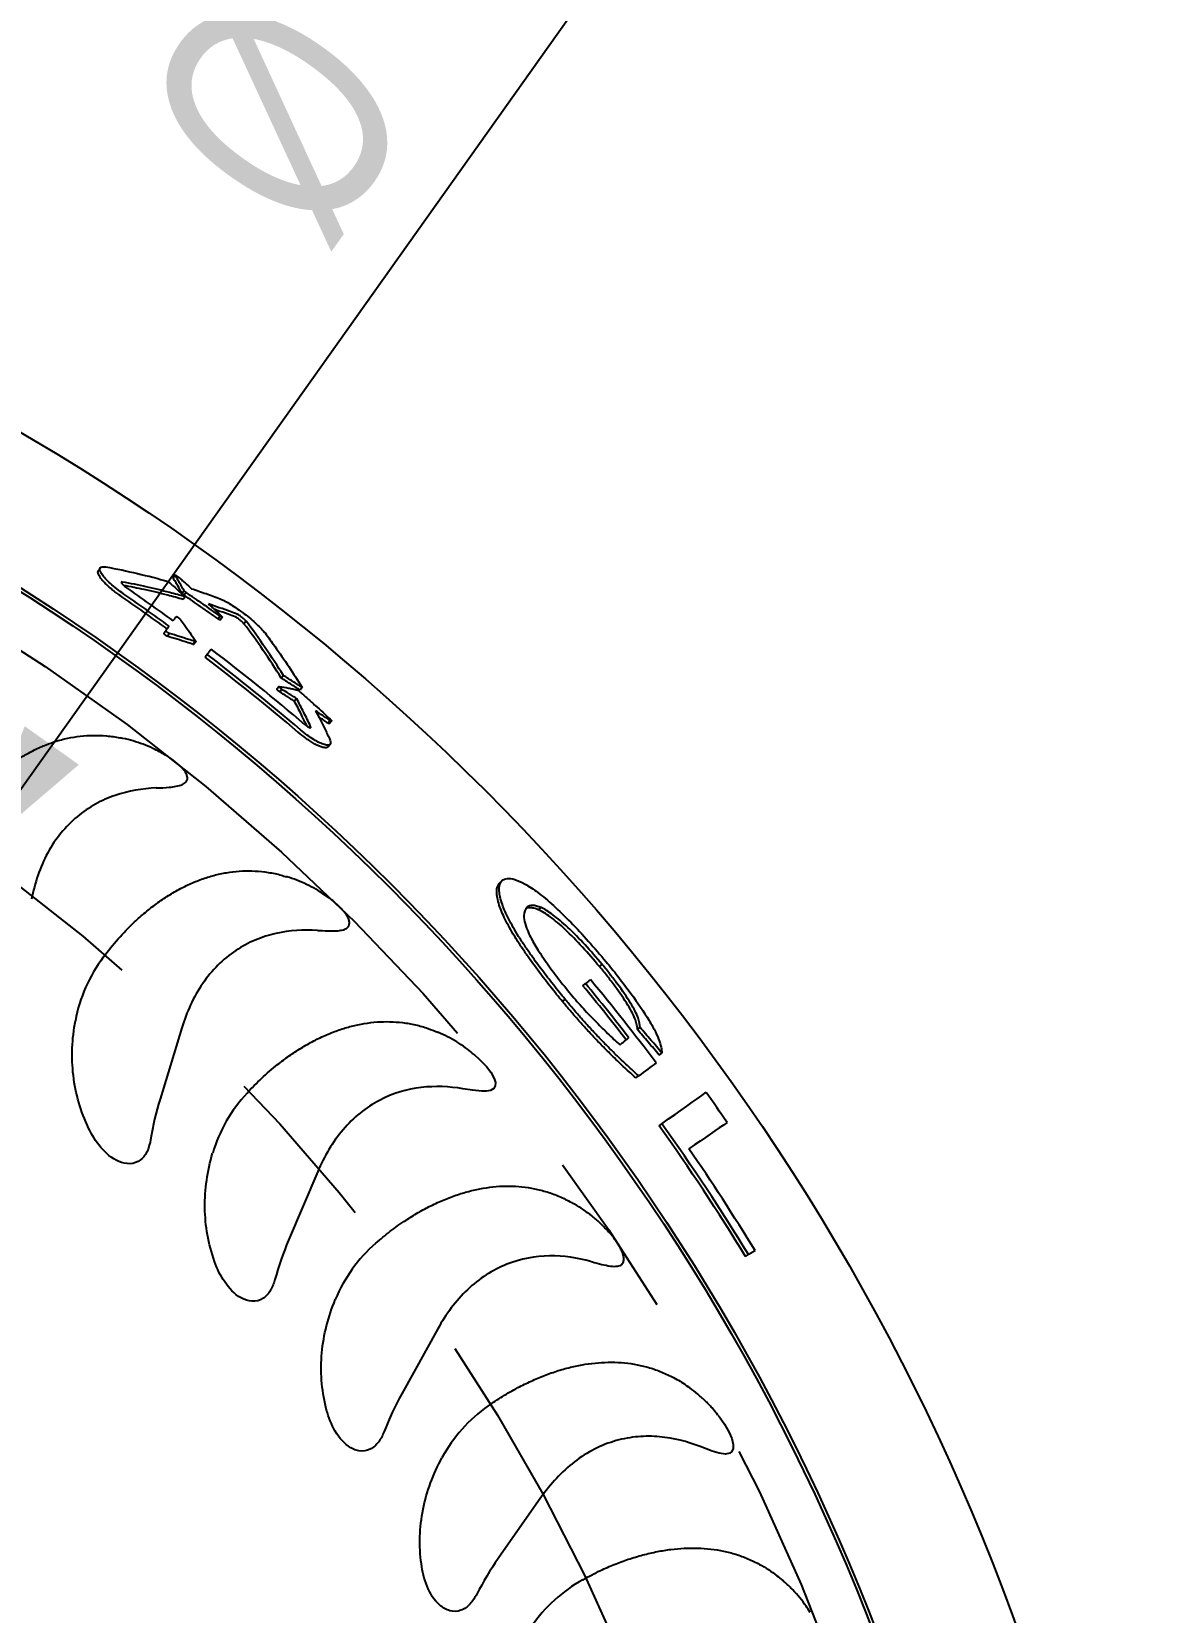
# Model space of a CAD drawing. Header units: millimetres. Extents: x 10 to 459, y 8 to 584.
# Drawn here: x 345.08 to 361.95, y 207.33 to 231.16 of the extents above; entities that cross this region are included whole.
import ezdxf

# ---------------------------------------------------------------- set-up
doc = ezdxf.new("R2010")
doc.units = ezdxf.units.MM
doc.linetypes.add('CENTERX2', pattern=[20.32, 12.7, -2.54, 2.54, -2.54])
doc.layers.add('CENTERLINE', color=4, linetype='CENTERX2')
doc.layers.add('DIMENSIONS', color=2, linetype='Continuous')
doc.layers.add('OUTLINE', color=7, linetype='Continuous', lineweight=25)
doc.styles.add('SLDTEXTSTYLE0', font='TXT', dxfattribs={"width": 0.75})
doc.dimstyles.new('SLDDIMSTYLE13', dxfattribs={"dimtxt": 3.5, "dimasz": 2, "dimexe": 0, "dimexo": 0.0625, "dimgap": 0.875, "dimtad": 1, "dimrnd": 1e-09, "dimzin": 12, "dimdsep": 46, "dimtxsty": 'SLDTEXTSTYLE0', "dimblk1": 'NONE', "dimsah": 1, "dimcen": 0, "dimadec": 0, "dimazin": 3, "dimtfac": 1, "dimtmove": 0, "dimatfit": 3, "dimldrblk": 'NONE', "dimfxl": 0, "dimfrac": 2, "dimtolj": 1, "dimtzin": 12, "dimarcsym": 0})

# ---------------------------------------------------------------- blocks, each defined once
blk = doc.blocks.new('_D_28')
at = {"layer": 'DIMENSIONS'}
for q in [(360.955, 242.313), (311.173, 172.241)]:
    blk.add_line((344.228, 218.768), q, dxfattribs=at)
blk.add_solid([(344.228, 218.768), (345.794, 220.108), (344.978, 220.688)], dxfattribs=at)
at = {"layer": 'DIMENSIONS', "char_height": 3.5, "attachment_point": 1, "rotation": 54.6082, "style": 'SLDTEXTSTYLE0'}
for s, insert in [('57,07', (349.624, 234.145)), ('%%c', (346.569, 229.846))]:
    blk.add_mtext(s, dxfattribs=dict(at, insert=insert))
blk = doc.blocks.new('_None')

msp = doc.modelspace()

# ---------------------------------------------------------------- linework, layer by layer
at = {"layer": 'CENTERLINE'}
for radius in [31.458, 28.537]:
    msp.add_circle((327.7, 195.504), radius, dxfattribs=at)
at = {"layer": 'OUTLINE'}
for p, q in [((346.117, 223.075), (346.088, 223.033)), ((346.453, 222.862), (346.44, 222.843)), ((347.246, 222.967), (347.216, 222.925)), ((347.246, 222.962), (347.216, 222.921)), ((347.38, 222.732), (347.35, 222.691)), ((347.396, 222.64), (347.366, 222.599)), ((347.411, 222.704), (347.381, 222.663)), ((347.923, 222.348), (347.893, 222.307)), ((347.924, 222.293), (347.955, 222.334)), ((348.315, 222.274), (348.284, 222.234)), ((347.11, 222.131), (347.08, 222.089)), ((347.162, 222.085), (347.131, 222.044)), ((347.546, 221.965), (347.515, 221.924)), ((347.525, 221.924), (347.556, 221.965)), ((347.729, 221.771), (347.697, 221.73)), ((348.878, 221.453), (348.845, 221.413)), ((348.814, 221.288), (348.781, 221.248)), ((348.854, 221.246), (348.822, 221.206)), ((349.162, 221.272), (349.129, 221.233)), ((349.077, 221.106), (349.044, 221.066)), ((349.582, 220.775), (349.549, 220.736)), ((349.569, 220.729), (349.602, 220.767)), ((346.428, 220.51), (346.413, 220.513)), ((346.428, 220.51), (346.421, 220.511)), ((349.547, 220.377), (349.581, 220.415)), ((348.939, 218.415), (348.926, 218.419)), ((348.939, 218.415), (348.932, 218.417)), ((352.14, 218.325), (352.177, 218.36)), ((352.726, 217.919), (352.764, 217.953)), ((353.643, 217.065), (353.682, 217.097)), ((353.394, 216.774), (353.434, 216.807)), ((353.087, 216.535), (353.127, 216.568)), ((347.347, 216.14), (347.018, 215.065)), ((351.218, 216.07), (351.204, 216.075)), ((351.218, 216.07), (351.211, 216.072)), ((354.219, 216.114), (354.259, 216.145)), ((354.544, 215.728), (354.585, 215.759)), ((354.194, 215.384), (354.235, 215.415)), ((354.544, 214.663), (354.586, 214.693)), ((349.396, 213.973), (348.957, 212.939)), ((353.239, 213.499), (353.225, 213.506)), ((353.239, 213.499), (353.232, 213.502)), ((355.846, 212.694), (355.89, 212.721)), ((351.208, 211.604), (350.663, 210.621)), ((354.98, 210.731), (354.967, 210.739)), ((354.98, 210.731), (354.974, 210.735)), ((352.762, 209.059), (352.117, 208.138)), ((356.422, 207.796), (356.41, 207.806)), ((356.422, 207.796), (356.416, 207.8))]:
    msp.add_line(p, q, dxfattribs=at)
at = {"layer": 'OUTLINE', "flags": 128}
for points in [[(347.11, 222.131), (347.116, 222.139), (347.122, 222.148), (347.128, 222.156), (347.134, 222.164), (347.14, 222.172), (347.146, 222.18), (347.152, 222.188), (347.158, 222.196)], [(347.217, 222.278), (347.223, 222.286), (347.228, 222.293), (347.234, 222.301), (347.239, 222.309), (347.245, 222.316), (347.25, 222.324), (347.256, 222.331), (347.261, 222.339)], [(347.729, 221.771), (347.736, 221.781), (347.744, 221.791), (347.752, 221.801), (347.76, 221.811), (347.767, 221.821), (347.775, 221.831), (347.782, 221.841), (347.79, 221.851)], [(353.434, 216.807), (353.443, 216.815), (353.453, 216.823), (353.462, 216.83), (353.471, 216.838), (353.481, 216.846), (353.49, 216.853), (353.499, 216.861), (353.508, 216.868)], [(353.954, 215.886), (353.971, 215.9), (353.988, 215.913), (354.005, 215.926), (354.022, 215.939), (354.039, 215.952), (354.056, 215.965), (354.072, 215.978), (354.088, 215.991)], [(351.751, 215.741), (351.842, 215.659), (351.94, 215.555), (352.005, 215.47), (352.055, 215.378), (352.074, 215.317), (352.072, 215.264), (352.052, 215.228), (351.999, 215.197), (351.939, 215.186), (351.871, 215.185), (351.731, 215.199), (351.583, 215.222), (351.583, 215.222)], [(354.498, 215.613), (354.467, 215.59), (354.436, 215.566), (354.404, 215.543), (354.372, 215.518), (354.339, 215.493), (354.305, 215.468), (354.27, 215.442), (354.235, 215.415)], [(354.586, 214.693), (354.687, 214.766), (354.783, 214.834), (354.874, 214.899), (354.96, 214.96), (355.04, 215.018), (355.116, 215.071), (355.186, 215.121), (355.251, 215.168)], [(355.57, 214.713), (355.512, 214.673), (355.45, 214.631), (355.384, 214.585), (355.314, 214.537), (355.24, 214.486), (355.162, 214.432), (355.079, 214.375), (354.993, 214.316)], [(355.989, 212.781), (355.977, 212.774), (355.965, 212.767), (355.952, 212.759), (355.94, 212.751), (355.928, 212.744), (355.915, 212.736), (355.903, 212.729), (355.89, 212.721)], [(355.43, 210.3), (355.448, 210.278), (355.528, 210.164), (355.599, 210.037), (355.637, 209.947), (355.659, 209.856), (355.658, 209.798), (355.641, 209.754), (355.61, 209.728), (355.542, 209.713), (355.447, 209.726), (355.344, 209.756), (355.16, 209.826), (355.16, 209.826)]]:
    msp.add_lwpolyline(points, dxfattribs=at)
at = {"layer": 'OUTLINE'}
for radius in [34.25, 32.247, 32.197]:
    msp.add_circle((327.7, 195.504), radius, dxfattribs=at)
for radius, start, end in [(32.98, 53.9095, 55.427), (33.031, 53.9095, 55.427), (33.132, 53.9095, 55.427), (32.98, 49.5364, 52.6743), (33.031, 49.5364, 52.6743), (33.132, 49.5364, 52.6743), (33.356, 37.8241, 39.6189), (33.407, 37.8241, 39.6189), (33.503, 36.884, 39.6189), (33.848, 34.5765, 35.5166), (32.98, 31.4143, 35.5166), (33.031, 31.4143, 35.5166), (33.148, 31.4143, 34.5765)]:
    msp.add_arc((327.7, 195.504), radius, start, end, dxfattribs=at)
for centre, major_axis in [((348.975, 215.528), (3.172, -0.97)), ((350.952, 213.195), (3.053, -1.296)), ((352.674, 210.668), (2.901, -1.608)), ((354.122, 207.974), (2.717, -1.903)), ((355.281, 205.144), (2.503, -2.176))]:
    msp.add_ellipse(centre, major_axis=major_axis, ratio=0.829038, start_param=2.853435, end_param=3.235153, dxfattribs=at)
for points, knots in [([(346.444, 222.702), (346.372, 222.752), (346.305, 222.806), (346.197, 222.907), (346.157, 222.954), (346.111, 223.03), (346.106, 223.059), (346.129, 223.093), (346.158, 223.098), (346.202, 223.09)], [0, 0, 0, 0, 0.25, 0.25, 0.5, 0.5, 0.75, 0.75, 1, 1, 1, 1]), ([(346.415, 222.66), (346.394, 222.675), (346.352, 222.704), (346.293, 222.751), (346.239, 222.797), (346.191, 222.843), (346.151, 222.886), (346.108, 222.941), (346.084, 222.987), (346.081, 223.02), (346.089, 223.031), (346.092, 223.035)], [0, 0, 0, 0, 0.096801, 0.193529, 0.290244, 0.387013, 0.487652, 0.58834, 0.795488, 0.909156, 1, 1, 1, 1]), ([(346.453, 222.862), (346.447, 222.863), (346.442, 222.863), (346.439, 222.861), (346.436, 222.86), (346.435, 222.857), (346.436, 222.852), (346.437, 222.849), (346.439, 222.843), (346.443, 222.838), (346.447, 222.832), (346.453, 222.826), (346.46, 222.819), (346.466, 222.813), (346.474, 222.806), (346.482, 222.8), (346.488, 222.795), (346.495, 222.79), (346.501, 222.785)], [0, 0, 0, 0, 0.0000387176, 0.0000387176, 0.0000387176, 0.0000775842, 0.0000775842, 0.0000775842, 0.0001139836, 0.0001139836, 0.0001139836, 0.0001487507, 0.0001487507, 0.0001487507, 0.000181357, 0.000181357, 0.000181357, 0.0002051877, 0.0002051877, 0.0002051877, 0.0002051877]), ([(347.396, 222.64), (347.319, 222.663), (347.241, 222.684), (347.164, 222.704), (347.047, 222.735), (346.929, 222.763), (346.811, 222.79), (346.693, 222.816), (346.573, 222.84), (346.453, 222.862)], [0, 0, 0, 0, 0.000475883, 0.000475883, 0.000475883, 0.001189978, 0.001189978, 0.001189978, 0.001904339, 0.001904339, 0.001904339, 0.001904339]), ([(347.142, 222.87), (347.164, 222.851), (347.185, 222.831), (347.207, 222.812), (347.228, 222.793), (347.25, 222.773), (347.271, 222.754), (347.313, 222.716), (347.354, 222.678), (347.396, 222.64)], [0, 0, 0, 0, 0.0001000011, 0.0001000011, 0.0001000011, 0.0002000022, 0.0002000022, 0.0002000022, 0.0003945932, 0.0003945932, 0.0003945932, 0.0003945932]), ([(347.216, 222.921), (347.216, 222.922), (347.215, 222.925), (347.216, 222.925), (347.217, 222.925)], [0, 0, 0, 0, 0.795888, 1, 1, 1, 1]), ([(347.35, 222.691), (347.329, 222.73), (347.296, 222.788), (347.251, 222.864), (347.228, 222.902), (347.216, 222.921)], [0, 0, 0, 0, 0.50001, 0.749991, 1, 1, 1, 1]), ([(347.246, 222.962), (347.245, 222.964), (347.244, 222.966), (347.247, 222.967), (347.254, 222.965), (347.263, 222.961), (347.273, 222.955), (347.284, 222.947), (347.291, 222.941), (347.295, 222.938), (347.296, 222.937)], [0, 0, 0, 0, 0.163939, 0.292505, 0.421456, 0.579782, 0.698533, 0.817569, 0.967909, 1, 1, 1, 1]), ([(347.38, 222.732), (347.358, 222.771), (347.325, 222.829), (347.28, 222.905), (347.257, 222.943), (347.246, 222.962)], [0, 0, 0, 0, 0.500009, 0.74999, 1, 1, 1, 1]), ([(347.296, 222.937), (347.313, 222.922), (347.33, 222.908), (347.346, 222.893), (347.363, 222.878), (347.38, 222.863), (347.397, 222.848), (347.429, 222.819), (347.462, 222.79), (347.494, 222.761)], [0, 0, 0, 0, 0.0000771956, 0.0000771956, 0.0000771956, 0.0001543912, 0.0001543912, 0.0001543912, 0.0003053196, 0.0003053196, 0.0003053196, 0.0003053196]), ([(347.366, 222.599), (347.289, 222.621), (347.096, 222.675), (346.797, 222.747), (346.574, 222.79), (346.47, 222.811)], [0, 0, 0, 0, 0.262384, 0.656094, 1, 1, 1, 1]), ([(347.381, 222.663), (347.377, 222.666), (347.369, 222.672), (347.359, 222.68), (347.353, 222.686), (347.351, 222.69), (347.35, 222.691)], [0, 0, 0, 0, 0.3270569, 0.5515796, 0.7760922, 1, 1, 1, 1]), ([(347.411, 222.704), (347.407, 222.707), (347.399, 222.713), (347.389, 222.721), (347.383, 222.728), (347.381, 222.731), (347.38, 222.732)], [0, 0, 0, 0, 0.3266976, 0.5515125, 0.7761944, 1, 1, 1, 1]), ([(347.893, 222.307), (347.849, 222.338), (347.763, 222.399), (347.592, 222.518), (347.465, 222.606), (347.381, 222.663)], [0, 0, 0, 0, 0.2559628, 0.5119191, 1, 1, 1, 1]), ([(347.923, 222.348), (347.88, 222.379), (347.793, 222.44), (347.623, 222.559), (347.495, 222.647), (347.411, 222.704)], [0, 0, 0, 0, 0.255576, 0.511162, 1, 1, 1, 1]), ([(347.494, 222.761), (347.567, 222.737), (347.64, 222.713), (347.712, 222.687), (347.748, 222.674), (347.784, 222.661), (347.82, 222.648), (347.855, 222.634), (347.891, 222.621), (347.927, 222.607)], [0, 0, 0, 0, 0.0004580523, 0.0004580523, 0.0004580523, 0.0006871061, 0.0006871061, 0.0006871061, 0.0009161683, 0.0009161683, 0.0009161683, 0.0009161683]), ([(348.181, 222.376), (348.146, 222.39), (348.11, 222.403), (348.074, 222.417), (348.02, 222.437), (347.966, 222.456), (347.912, 222.475), (347.858, 222.494), (347.803, 222.513), (347.749, 222.531)], [0.0000000096, 0.0000000096, 0.0000000096, 0.0000000096, 0.0002291198, 0.0002291198, 0.0002291198, 0.0005728289, 0.0005728289, 0.0005728289, 0.0009165668, 0.0009165668, 0.0009165668, 0.0009165668]), ([(347.749, 222.531), (347.765, 222.516), (347.781, 222.501), (347.798, 222.486), (347.814, 222.471), (347.831, 222.455), (347.847, 222.44), (347.879, 222.411), (347.911, 222.381), (347.942, 222.351)], [0, 0, 0, 0, 0.0000771956, 0.0000771956, 0.0000771956, 0.0001543912, 0.0001543912, 0.0001543912, 0.0003050209, 0.0003050209, 0.0003050209, 0.0003050209]), ([(348.151, 222.336), (348.115, 222.349), (348.026, 222.383), (347.921, 222.421), (347.851, 222.445), (347.836, 222.45)], [0, 0, 0, 0, 0.342903, 0.8573, 1, 1, 1, 1]), ([(347.927, 222.607), (347.968, 222.591), (348.022, 222.563), (348.146, 222.486), (348.216, 222.437), (348.354, 222.333), (348.42, 222.278), (348.53, 222.176), (348.573, 222.13), (348.601, 222.094)], [0, 0, 0, 0, 0.25, 0.25, 0.5, 0.5, 0.75, 0.75, 1, 1, 1, 1]), ([(348.315, 222.274), (348.311, 222.28), (348.305, 222.286), (348.299, 222.292), (348.292, 222.299), (348.284, 222.306), (348.275, 222.314), (348.267, 222.32), (348.259, 222.327), (348.25, 222.334), (348.242, 222.34), (348.233, 222.346), (348.225, 222.351), (348.217, 222.357), (348.209, 222.362), (348.202, 222.366), (348.195, 222.37), (348.189, 222.373), (348.183, 222.375), (348.183, 222.376), (348.182, 222.376), (348.181, 222.376)], [0, 0, 0, 0, 0.000035846, 0.000035846, 0.000035846, 0.0000719573, 0.0000719573, 0.0000719573, 0.0001041789, 0.0001041789, 0.0001041789, 0.0001353844, 0.0001353844, 0.0001353844, 0.0001666568, 0.0001666568, 0.0001666568, 0.0001989505, 0.0001989505, 0.0001989505, 0.0002028098, 0.0002028098, 0.0002028098, 0.0002028098]), ([(347.261, 222.339), (347.263, 222.34), (347.265, 222.34), (347.268, 222.34), (347.27, 222.339), (347.272, 222.339), (347.274, 222.337), (347.277, 222.336), (347.28, 222.335), (347.283, 222.333), (347.287, 222.331), (347.29, 222.329), (347.293, 222.327), (347.296, 222.325), (347.299, 222.323), (347.302, 222.32), (347.305, 222.318), (347.308, 222.316), (347.31, 222.314), (347.314, 222.311), (347.316, 222.308), (347.318, 222.305), (347.319, 222.304), (347.32, 222.303), (347.321, 222.303)], [0, 0, 0, 0, 0.00002001738, 0.00002001738, 0.00002001738, 0.00003201122, 0.00003201122, 0.00003201122, 0.00004402477, 0.00004402477, 0.00004402477, 0.00005610559, 0.00005610559, 0.00005610559, 0.00006719239, 0.00006719239, 0.00006719239, 0.00007831707, 0.00007831707, 0.00007831707, 0.0000926246, 0.0000926246, 0.0000926246, 0.00009743009, 0.00009743009, 0.00009743009, 0.00009743009]), ([(347.321, 222.303), (347.34, 222.276), (347.36, 222.248), (347.38, 222.221), (347.409, 222.181), (347.438, 222.14), (347.467, 222.099), (347.496, 222.058), (347.525, 222.016), (347.553, 221.975)], [0, 0, 0, 0, 0.0001620679, 0.0001620679, 0.0001620679, 0.0004051814, 0.0004051814, 0.0004051814, 0.0006483062, 0.0006483062, 0.0006483062, 0.0006483062]), ([(347.924, 222.293), (347.924, 222.293), (347.924, 222.292), (347.92, 222.292), (347.914, 222.294), (347.904, 222.3), (347.897, 222.305), (347.893, 222.307)], [0, 0, 0, 0, 0.003233, 0.295562, 0.508274, 0.721509, 1, 1, 1, 1]), ([(347.942, 222.351), (347.946, 222.348), (347.949, 222.345), (347.951, 222.342), (347.953, 222.34), (347.954, 222.338), (347.955, 222.337), (347.955, 222.335), (347.955, 222.334), (347.954, 222.334), (347.954, 222.333), (347.952, 222.333), (347.95, 222.333), (347.949, 222.334), (347.947, 222.334), (347.944, 222.336), (347.942, 222.337), (347.939, 222.338), (347.936, 222.34), (347.932, 222.342), (347.928, 222.345), (347.923, 222.348)], [0, 0, 0, 0, 0.00001716277, 0.00001716277, 0.00001716277, 0.00002978621, 0.00002978621, 0.00002978621, 0.00004240623, 0.00004240623, 0.00004240623, 0.00005897311, 0.00005897311, 0.00005897311, 0.00007099965, 0.00007099965, 0.00007099965, 0.00008304843, 0.00008304843, 0.00008304843, 0.00009890182, 0.00009890182, 0.00009890182, 0.00009890182]), ([(348.284, 222.234), (348.279, 222.24), (348.269, 222.251), (348.246, 222.273), (348.22, 222.294), (348.194, 222.312), (348.171, 222.326), (348.157, 222.333), (348.151, 222.336), (348.151, 222.336)], [0, 0, 0, 0, 0.176678, 0.354162, 0.512839, 0.666492, 0.820585, 0.979924, 1, 1, 1, 1]), ([(347.131, 222.044), (347.128, 222.045), (347.124, 222.046), (347.12, 222.048), (347.117, 222.05), (347.114, 222.051), (347.111, 222.053), (347.108, 222.055), (347.105, 222.057), (347.102, 222.06), (347.098, 222.062), (347.095, 222.065), (347.092, 222.068), (347.089, 222.071), (347.086, 222.074), (347.084, 222.076), (347.082, 222.079), (347.081, 222.081), (347.08, 222.083), (347.079, 222.085), (347.079, 222.087), (347.079, 222.088), (347.079, 222.089), (347.079, 222.089), (347.08, 222.089)], [0, 0, 0, 0, 0.0000160655, 0.0000160655, 0.0000160655, 0.00002705557, 0.00002705557, 0.00002705557, 0.00003811345, 0.00003811345, 0.00003811345, 0.00005155475, 0.00005155475, 0.00005155475, 0.00006535829, 0.00006535829, 0.00006535829, 0.00007785184, 0.00007785184, 0.00007785184, 0.00009449618, 0.00009449618, 0.00009449618, 0.00009786295, 0.00009786295, 0.00009786295, 0.00009786295]), ([(347.162, 222.085), (347.158, 222.086), (347.154, 222.088), (347.15, 222.09), (347.148, 222.091), (347.144, 222.093), (347.141, 222.095), (347.138, 222.097), (347.135, 222.099), (347.132, 222.101), (347.129, 222.104), (347.126, 222.107), (347.123, 222.11), (347.119, 222.113), (347.117, 222.116), (347.115, 222.118), (347.113, 222.121), (347.111, 222.123), (347.111, 222.124), (347.11, 222.127), (347.109, 222.129), (347.11, 222.13), (347.11, 222.13), (347.11, 222.131), (347.11, 222.131)], [0, 0, 0, 0, 0.00001606521, 0.00001606521, 0.00001606521, 0.00002708738, 0.00002708738, 0.00002708738, 0.00003817712, 0.00003817712, 0.00003817712, 0.00005166917, 0.00005166917, 0.00005166917, 0.00006552063, 0.00006552063, 0.00006552063, 0.00007802239, 0.00007802239, 0.00007802239, 0.00009469117, 0.00009469117, 0.00009469117, 0.00009795046, 0.00009795046, 0.00009795046, 0.00009795046]), ([(347.515, 221.924), (347.483, 221.934), (347.403, 221.96), (347.276, 222), (347.179, 222.029), (347.131, 222.044)], [0, 0, 0, 0, 0.2500181, 0.6250039, 1, 1, 1, 1]), ([(347.546, 221.965), (347.514, 221.976), (347.434, 222.002), (347.306, 222.042), (347.21, 222.071), (347.162, 222.085)], [0, 0, 0, 0, 0.250018, 0.625004, 1, 1, 1, 1]), ([(347.525, 221.924), (347.525, 221.924), (347.525, 221.922), (347.521, 221.922), (347.517, 221.923), (347.515, 221.924)], [0, 0, 0, 0, 0.12999, 0.639722, 1, 1, 1, 1]), ([(347.553, 221.975), (347.555, 221.972), (347.556, 221.97), (347.557, 221.968), (347.557, 221.966), (347.557, 221.965), (347.556, 221.964), (347.555, 221.964), (347.553, 221.964), (347.551, 221.964), (347.549, 221.964), (347.548, 221.965), (347.546, 221.965)], [0, 0, 0, 0, 0.00001760342, 0.00001760342, 0.00001760342, 0.00003095647, 0.00003095647, 0.00003095647, 0.00004432648, 0.00004432648, 0.00004432648, 0.00005378099, 0.00005378099, 0.00005378099, 0.00005378099]), ([(348.601, 222.094), (348.65, 222.028), (348.699, 221.961), (348.748, 221.894), (348.82, 221.793), (348.891, 221.691), (348.96, 221.587), (349.029, 221.484), (349.096, 221.379), (349.162, 221.272)], [0, 0, 0, 0, 0.000473443, 0.000473443, 0.000473443, 0.001183871, 0.001183871, 0.001183871, 0.001894557, 0.001894557, 0.001894557, 0.001894557]), ([(349.162, 221.272), (349.138, 221.288), (349.114, 221.303), (349.09, 221.318), (349.066, 221.334), (349.042, 221.349), (349.018, 221.364), (348.971, 221.394), (348.924, 221.423), (348.878, 221.453)], [0, 0, 0, 0, 0.000100001, 0.000100001, 0.000100001, 0.000200002, 0.000200002, 0.000200002, 0.0003948336, 0.0003948336, 0.0003948336, 0.0003948336]), ([(348.822, 221.206), (348.818, 221.209), (348.813, 221.212), (348.809, 221.215), (348.806, 221.217), (348.803, 221.22), (348.801, 221.222), (348.798, 221.225), (348.795, 221.227), (348.793, 221.23), (348.79, 221.233), (348.788, 221.236), (348.786, 221.238), (348.784, 221.241), (348.782, 221.243), (348.782, 221.245), (348.781, 221.247), (348.781, 221.248), (348.782, 221.249)], [0, 0, 0, 0, 0.00001615564, 0.00001615564, 0.00001615564, 0.00002727258, 0.00002727258, 0.00002727258, 0.00003841889, 0.00003841889, 0.00003841889, 0.00005319749, 0.00005319749, 0.00005319749, 0.00006832032, 0.00006832032, 0.00006832032, 0.00008143253, 0.00008143253, 0.00008143253, 0.00008143253]), ([(348.854, 221.246), (348.85, 221.248), (348.846, 221.251), (348.842, 221.255), (348.839, 221.257), (348.836, 221.259), (348.833, 221.262), (348.83, 221.264), (348.828, 221.267), (348.825, 221.269), (348.823, 221.272), (348.82, 221.275), (348.818, 221.278), (348.816, 221.281), (348.815, 221.283), (348.814, 221.285), (348.814, 221.287), (348.814, 221.288), (348.814, 221.288), (348.815, 221.289), (348.817, 221.29), (348.819, 221.289)], [0, 0, 0, 0, 0.00001615463, 0.00001615463, 0.00001615463, 0.00002730779, 0.00002730779, 0.00002730779, 0.00003849086, 0.00003849086, 0.00003849086, 0.00005329963, 0.00005329963, 0.00005329963, 0.00006844692, 0.00006844692, 0.00006844692, 0.00008154786, 0.00008154786, 0.00008154786, 0.0000985107, 0.0000985107, 0.0000985107, 0.0000985107]), ([(348.819, 221.289), (348.864, 221.281), (348.931, 221.268), (349.02, 221.25), (349.065, 221.24), (349.087, 221.235)], [0, 0, 0, 0, 0.499966, 0.74998, 1, 1, 1, 1]), ([(349.044, 221.066), (349.025, 221.078), (349.006, 221.09), (348.987, 221.102), (348.969, 221.114), (348.95, 221.126), (348.931, 221.138), (348.895, 221.161), (348.858, 221.184), (348.822, 221.206)], [0, 0, 0, 0, 0.0000771956, 0.0000771956, 0.0000771956, 0.0001543912, 0.0001543912, 0.0001543912, 0.0003032589, 0.0003032589, 0.0003032589, 0.0003032589]), ([(349.129, 221.233), (349.105, 221.248), (349.081, 221.264), (349.057, 221.279), (349.033, 221.294), (349.009, 221.31), (348.985, 221.325), (348.939, 221.354), (348.892, 221.384), (348.845, 221.413)], [0, 0, 0, 0, 0.000100001, 0.000100001, 0.000100001, 0.000200002, 0.000200002, 0.000200002, 0.0003944098, 0.0003944098, 0.0003944098, 0.0003944098]), ([(349.077, 221.106), (349.058, 221.118), (349.039, 221.13), (349.02, 221.142), (349.001, 221.153), (348.983, 221.165), (348.964, 221.177), (348.927, 221.2), (348.891, 221.223), (348.854, 221.246)], [0, 0, 0, 0, 0.0000771956, 0.0000771956, 0.0000771956, 0.0001543912, 0.0001543912, 0.0001543912, 0.0003035979, 0.0003035979, 0.0003035979, 0.0003035979]), ([(349.087, 221.235), (349.09, 221.234), (349.094, 221.232), (349.104, 221.227), (349.113, 221.22), (349.119, 221.215), (349.122, 221.212)], [0, 0, 0, 0, 0.316277, 0.542681, 0.769911, 1, 1, 1, 1]), ([(349.122, 221.212), (349.162, 221.177), (349.241, 221.106), (349.395, 220.968), (349.508, 220.864), (349.582, 220.796)], [0, 0, 0, 0, 0.256647, 0.513297, 1, 1, 1, 1]), ([(349.235, 220.687), (349.207, 220.744), (349.163, 220.837), (349.099, 220.963), (349.062, 221.032), (349.044, 221.066)], [0, 0, 0, 0, 0.446214, 0.723105, 1, 1, 1, 1]), ([(349.288, 220.685), (349.255, 220.757), (349.22, 220.827), (349.185, 220.897), (349.167, 220.932), (349.149, 220.967), (349.131, 221.002), (349.113, 221.037), (349.095, 221.071), (349.077, 221.106)], [0, 0, 0, 0, 0.0004609909, 0.0004609909, 0.0004609909, 0.0006915156, 0.0006915156, 0.0006915156, 0.0009220493, 0.0009220493, 0.0009220493, 0.0009220493]), ([(349.202, 220.712), (349.21, 220.705), (349.219, 220.698), (349.227, 220.692), (349.236, 220.686), (349.244, 220.681), (349.251, 220.677), (349.259, 220.673), (349.265, 220.67), (349.271, 220.668), (349.276, 220.666), (349.281, 220.665), (349.284, 220.666), (349.288, 220.666), (349.29, 220.668), (349.291, 220.671), (349.292, 220.674), (349.291, 220.679), (349.288, 220.685)], [0, 0, 0, 0, 0.0000327325, 0.0000327325, 0.0000327325, 0.0000655236, 0.0000655236, 0.0000655236, 0.0000975528, 0.0000975528, 0.0000975528, 0.0001302176, 0.0001302176, 0.0001302176, 0.0001649518, 0.0001649518, 0.0001649518, 0.000205366, 0.000205366, 0.000205366, 0.000205366]), ([(349.582, 220.775), (349.564, 220.787), (349.545, 220.8), (349.527, 220.812), (349.508, 220.824), (349.49, 220.837), (349.471, 220.849), (349.435, 220.873), (349.399, 220.897), (349.363, 220.921)], [0, 0, 0, 0, 0.0000771956, 0.0000771956, 0.0000771956, 0.0001543912, 0.0001543912, 0.0001543912, 0.0003039554, 0.0003039554, 0.0003039554, 0.0003039554]), ([(349.363, 220.921), (349.381, 220.886), (349.399, 220.852), (349.417, 220.817), (349.444, 220.765), (349.471, 220.712), (349.497, 220.66), (349.523, 220.607), (349.548, 220.554), (349.573, 220.501)], [0, 0, 0, 0, 0.0002303538, 0.0002303538, 0.0002303538, 0.0005759154, 0.0005759154, 0.0005759154, 0.0009214981, 0.0009214981, 0.0009214981, 0.0009214981]), ([(349.549, 220.736), (349.53, 220.749), (349.493, 220.773), (349.448, 220.804), (349.42, 220.822), (349.412, 220.828)], [0, 0, 0, 0, 0.405954, 0.811903, 1, 1, 1, 1]), ([(349.569, 220.732), (349.569, 220.731), (349.569, 220.728), (349.566, 220.728), (349.559, 220.73), (349.552, 220.734), (349.549, 220.736)], [0, 0, 0, 0, 0.243819, 0.47832, 0.712776, 1, 1, 1, 1]), ([(349.582, 220.796), (349.586, 220.792), (349.593, 220.785), (349.6, 220.777), (349.603, 220.771), (349.603, 220.767), (349.599, 220.766), (349.592, 220.769), (349.586, 220.773), (349.582, 220.775)], [0, 0, 0, 0, 0.174094, 0.29664, 0.419329, 0.588343, 0.715533, 0.842942, 1, 1, 1, 1]), ([(343.793, 219.017), (343.827, 219.073), (343.897, 219.187), (344.011, 219.351), (344.133, 219.509), (344.267, 219.666), (344.412, 219.817), (344.57, 219.961), (344.735, 220.093), (344.906, 220.21), (345.08, 220.31), (345.257, 220.394), (345.439, 220.461), (345.626, 220.511), (345.816, 220.541), (346.01, 220.554), (346.209, 220.544), (346.344, 220.53), (346.412, 220.513), (346.413, 220.513)], [0, 0, 0, 0, 0.056289, 0.112577, 0.170168, 0.227759, 0.29067, 0.353577, 0.418334, 0.483089, 0.545811, 0.608536, 0.672978, 0.737421, 0.801886, 0.866347, 0.932805, 0.999258, 1, 1, 1, 1]), ([(347.012, 220.301), (346.978, 220.319), (346.896, 220.362), (346.763, 220.417), (346.613, 220.467), (346.498, 220.497), (346.433, 220.508), (346.42, 220.51)], [0, 0, 0, 0, 0.182647, 0.434827, 0.686279, 0.937165, 1, 1, 1, 1]), ([(349.547, 220.377), (349.546, 220.376), (349.543, 220.369), (349.525, 220.363), (349.493, 220.363), (349.449, 220.375), (349.397, 220.396), (349.338, 220.426), (349.276, 220.465), (349.197, 220.519), (349.139, 220.566), (349.103, 220.596)], [0, 0, 0, 0, 0.0127291, 0.1299346, 0.2502473, 0.3706111, 0.4871294, 0.6035735, 0.712086, 0.820525, 1, 1, 1, 1]), ([(349.573, 220.501), (349.592, 220.461), (349.595, 220.431), (349.568, 220.4), (349.539, 220.398), (349.454, 220.423), (349.398, 220.449), (349.273, 220.527), (349.203, 220.578), (349.136, 220.635)], [0, 0, 0, 0, 0.25, 0.25, 0.5, 0.5, 0.75, 0.75, 1, 1, 1, 1]), ([(346.961, 219.757), (347.027, 219.759), (347.132, 219.764), (347.264, 219.78), (347.354, 219.804), (347.412, 219.841), (347.434, 219.89), (347.429, 219.941), (347.398, 220.003), (347.347, 220.064), (347.284, 220.123), (347.203, 220.187), (347.112, 220.248), (347.041, 220.286), (347.012, 220.301)], [0, 0, 0, 0, 0.176452, 0.277419, 0.380238, 0.465507, 0.520546, 0.575934, 0.625573, 0.698186, 0.75645, 0.81622, 0.925107, 1, 1, 1, 1]), ([(346.961, 219.757), (346.753, 219.748), (346.546, 219.714), (346.242, 219.61), (346.141, 219.566), (345.949, 219.46), (345.857, 219.397), (345.68, 219.251), (345.598, 219.167), (345.45, 218.985), (345.383, 218.886), (345.208, 218.562), (345.129, 218.324), (345.082, 218.08)], [0, 0, 0, 0, 0.25, 0.25, 0.375, 0.375, 0.5, 0.5, 0.625, 0.625, 0.75, 0.75, 1, 1, 1, 1]), ([(346.162, 217.206), (346.235, 217.299), (346.382, 217.487), (346.6, 217.709), (346.796, 217.883), (346.966, 218.016), (347.143, 218.136), (347.324, 218.241), (347.506, 218.328), (347.69, 218.399), (347.878, 218.454), (348.068, 218.49), (348.26, 218.509), (348.454, 218.508), (348.65, 218.486), (348.807, 218.457), (348.899, 218.425), (348.924, 218.416)], [0, 0, 0, 0, 0.1002778, 0.2023765, 0.2655261, 0.3286775, 0.3937015, 0.4587256, 0.5213216, 0.5839181, 0.648232, 0.7125431, 0.776904, 0.8412596, 0.9075687, 0.9738697, 1, 1, 1, 1]), ([(349.489, 218.153), (349.46, 218.172), (349.386, 218.221), (349.262, 218.288), (349.118, 218.353), (349.007, 218.396), (348.944, 218.413), (348.931, 218.416)], [0, 0, 0, 0, 0.168992, 0.425539, 0.681365, 0.936635, 1, 1, 1, 1]), ([(353.087, 216.535), (353.027, 216.608), (352.908, 216.755), (352.737, 216.976), (352.594, 217.173), (352.478, 217.342), (352.385, 217.485), (352.303, 217.621), (352.235, 217.747), (352.181, 217.862), (352.137, 217.973), (352.107, 218.076), (352.093, 218.169), (352.095, 218.24), (352.112, 218.291), (352.131, 218.313), (352.14, 218.325)], [0, 0, 0, 0, 0.087874, 0.175982, 0.263609, 0.324983, 0.386508, 0.447807, 0.509342, 0.571107, 0.632695, 0.710213, 0.78801, 0.865625, 0.932783, 1, 1, 1, 1]), ([(353.127, 216.568), (353.067, 216.641), (352.947, 216.789), (352.776, 217.011), (352.632, 217.208), (352.516, 217.377), (352.423, 217.521), (352.341, 217.657), (352.273, 217.783), (352.218, 217.897), (352.174, 218.009), (352.144, 218.112), (352.13, 218.204), (352.133, 218.275), (352.15, 218.326), (352.168, 218.348), (352.177, 218.36)], [0, 0, 0, 0, 0.088127, 0.176488, 0.264368, 0.325754, 0.387294, 0.448606, 0.510156, 0.571933, 0.633538, 0.710966, 0.788684, 0.866214, 0.93308, 1, 1, 1, 1]), ([(352.177, 218.36), (352.199, 218.376), (352.223, 218.389), (352.287, 218.395), (352.324, 218.39), (352.413, 218.362), (352.465, 218.34), (352.579, 218.276), (352.643, 218.234), (352.788, 218.124), (352.866, 218.06), (353.032, 217.909), (353.121, 217.822), (353.299, 217.641), (353.388, 217.545), (353.568, 217.344), (353.657, 217.241), (353.744, 217.136)], [0, 0, 0, 0, 0.125, 0.125, 0.25, 0.25, 0.375, 0.375, 0.5, 0.5, 0.625, 0.625, 0.75, 0.75, 0.875, 0.875, 1, 1, 1, 1]), ([(349.391, 217.61), (349.399, 217.61), (349.47, 217.606), (349.57, 217.6), (349.686, 217.602), (349.766, 217.612), (349.829, 217.635), (349.867, 217.673), (349.878, 217.72), (349.865, 217.778), (349.824, 217.854), (349.755, 217.938), (349.67, 218.018), (349.582, 218.091), (349.52, 218.131), (349.488, 218.152)], [0, 0, 0, 0, 0.022924, 0.185397, 0.268221, 0.350882, 0.429784, 0.494519, 0.545103, 0.595768, 0.657503, 0.750015, 0.831218, 0.914446, 1, 1, 1, 1]), ([(352.552, 217.958), (352.523, 217.93), (352.504, 217.89), (352.504, 217.764), (352.526, 217.676), (352.608, 217.501), (352.642, 217.438), (352.726, 217.299), (352.776, 217.223), (352.882, 217.071), (352.938, 216.993), (353.06, 216.835), (353.123, 216.756), (353.188, 216.678)], [0, 0, 0, 0, 0.25, 0.25, 0.5, 0.5, 0.625, 0.625, 0.75, 0.75, 0.875, 0.875, 1, 1, 1, 1]), ([(352.726, 217.919), (352.702, 217.928), (352.654, 217.947), (352.596, 217.953), (352.557, 217.95), (352.541, 217.939), (352.536, 217.936)], [0, 0, 0, 0, 0.293907, 0.588214, 0.882082, 1, 1, 1, 1]), ([(352.764, 217.953), (352.74, 217.962), (352.716, 217.971), (352.672, 217.983), (352.653, 217.985), (352.618, 217.986), (352.602, 217.984), (352.575, 217.974), (352.564, 217.966), (352.552, 217.958)], [0, 0, 0, 0, 0.25, 0.25, 0.5, 0.5, 0.75, 0.75, 1, 1, 1, 1]), ([(353.643, 217.065), (353.558, 217.166), (353.473, 217.265), (353.301, 217.452), (353.213, 217.542), (353.048, 217.698), (352.97, 217.763), (352.869, 217.836), (352.838, 217.858), (352.778, 217.894), (352.752, 217.907), (352.726, 217.919)], [0, 0, 0, 0, 0.25, 0.25, 0.5, 0.5, 0.75, 0.75, 0.875, 0.875, 1, 1, 1, 1]), ([(353.682, 217.097), (353.597, 217.199), (353.512, 217.298), (353.34, 217.485), (353.252, 217.575), (353.086, 217.731), (353.008, 217.796), (352.907, 217.87), (352.876, 217.891), (352.816, 217.928), (352.79, 217.941), (352.764, 217.953)], [0, 0, 0, 0, 0.25, 0.25, 0.5, 0.5, 0.75, 0.75, 0.875, 0.875, 1, 1, 1, 1]), ([(349.391, 217.61), (349.184, 217.623), (348.973, 217.611), (348.661, 217.54), (348.556, 217.506), (348.353, 217.421), (348.254, 217.368), (348.065, 217.242), (347.973, 217.167), (347.807, 217.001), (347.73, 216.909), (347.523, 216.607), (347.419, 216.378), (347.347, 216.14)], [0, 0, 0, 0, 0.25, 0.25, 0.375, 0.375, 0.5, 0.5, 0.625, 0.625, 0.75, 0.75, 1, 1, 1, 1]), ([(353.744, 217.136), (353.802, 217.065), (353.86, 216.995), (353.971, 216.854), (354.025, 216.783), (354.182, 216.572), (354.28, 216.43), (354.402, 216.236), (354.438, 216.174), (354.496, 216.063), (354.519, 216.013), (354.553, 215.924), (354.565, 215.886), (354.581, 215.816), (354.583, 215.787), (354.585, 215.759)], [0, 0, 0, 0, 0.125, 0.125, 0.25, 0.25, 0.5, 0.5, 0.625, 0.625, 0.75, 0.75, 0.875, 0.875, 1, 1, 1, 1]), ([(354.219, 216.114), (354.214, 216.157), (354.207, 216.201), (354.174, 216.29), (354.16, 216.323), (354.122, 216.397), (354.099, 216.438), (354.017, 216.571), (353.95, 216.669), (353.841, 216.817), (353.803, 216.866), (353.725, 216.966), (353.684, 217.016), (353.643, 217.065)], [0, 0, 0, 0, 0.25, 0.25, 0.375, 0.375, 0.5, 0.5, 0.75, 0.75, 0.875, 0.875, 1, 1, 1, 1]), ([(354.259, 216.145), (354.254, 216.188), (354.247, 216.232), (354.214, 216.322), (354.2, 216.354), (354.162, 216.429), (354.138, 216.47), (354.056, 216.603), (353.989, 216.701), (353.88, 216.849), (353.842, 216.898), (353.764, 216.998), (353.723, 217.048), (353.682, 217.097)], [0, 0, 0, 0, 0.25, 0.25, 0.375, 0.375, 0.5, 0.5, 0.75, 0.75, 0.875, 0.875, 1, 1, 1, 1]), ([(353.188, 216.678), (353.219, 216.641), (353.281, 216.567), (353.377, 216.457), (353.475, 216.351), (353.606, 216.214), (353.736, 216.085), (353.863, 215.964), (353.923, 215.912), (353.954, 215.886)], [0, 0, 0, 0, 0.120689, 0.241203, 0.3657, 0.490262, 0.741217, 0.869755, 1, 1, 1, 1]), ([(354.194, 215.384), (354.138, 215.435), (354.025, 215.536), (353.865, 215.689), (353.719, 215.835), (353.587, 215.971), (353.452, 216.115), (353.323, 216.259), (353.201, 216.399), (353.125, 216.49), (353.087, 216.535)], [0, 0, 0, 0, 0.16352, 0.328006, 0.443807, 0.559579, 0.678831, 0.798076, 0.898691, 1, 1, 1, 1]), ([(354.235, 215.415), (354.179, 215.466), (354.066, 215.568), (353.906, 215.721), (353.759, 215.867), (353.627, 216.003), (353.492, 216.148), (353.362, 216.292), (353.24, 216.433), (353.165, 216.523), (353.127, 216.568)], [0, 0, 0, 0, 0.163618, 0.328216, 0.444119, 0.559997, 0.67936, 0.798716, 0.899016, 1, 1, 1, 1]), ([(345.94, 214.63), (345.82, 214.881), (345.744, 215.144), (345.679, 215.698), (345.691, 215.973), (345.742, 216.248)], [0, 0, 0, 0, 0.5, 0.5, 1, 1, 1, 1]), ([(348.33, 215.157), (348.402, 215.233), (348.549, 215.385), (348.765, 215.569), (348.965, 215.72), (349.148, 215.839), (349.336, 215.946), (349.527, 216.037), (349.717, 216.111), (349.906, 216.168), (350.098, 216.208), (350.292, 216.232), (350.484, 216.236), (350.677, 216.222), (350.87, 216.188), (351.046, 216.139), (351.156, 216.094), (351.203, 216.075)], [0, 0, 0, 0, 0.088914, 0.179086, 0.242487, 0.305889, 0.371194, 0.436498, 0.498996, 0.561493, 0.625707, 0.689919, 0.75415, 0.818382, 0.884524, 0.950658, 1, 1, 1, 1]), ([(351.75, 215.74), (351.719, 215.767), (351.647, 215.827), (351.526, 215.909), (351.389, 215.989), (351.283, 216.043), (351.222, 216.067), (351.21, 216.072)], [0, 0, 0, 0, 0.191025, 0.440722, 0.689682, 0.938116, 1, 1, 1, 1]), ([(354.544, 215.728), (354.517, 215.761), (354.462, 215.827), (354.354, 215.956), (354.273, 216.051), (354.219, 216.114)], [0, 0, 0, 0, 0.25521, 0.510406, 1, 1, 1, 1]), ([(354.585, 215.759), (354.558, 215.792), (354.503, 215.858), (354.394, 215.987), (354.313, 216.082), (354.259, 216.145)], [0, 0, 0, 0, 0.254845, 0.509686, 1, 1, 1, 1]), ([(351.583, 215.222), (351.379, 215.257), (351.167, 215.266), (350.743, 215.215), (350.528, 215.153), (350.226, 214.994), (350.127, 214.929), (349.943, 214.781), (349.858, 214.697), (349.7, 214.512), (349.628, 214.411), (349.501, 214.199), (349.445, 214.088), (349.396, 213.973)], [0, 0, 0, 0, 0.25, 0.25, 0.5, 0.5, 0.625, 0.625, 0.75, 0.75, 0.875, 0.875, 1, 1, 1, 1]), ([(346.875, 214.454), (346.866, 214.397), (346.851, 214.34), (346.804, 214.234), (346.771, 214.185), (346.68, 214.114), (346.623, 214.094), (346.508, 214.089), (346.45, 214.102), (346.289, 214.171), (346.2, 214.25), (346.051, 214.427), (345.99, 214.527), (345.94, 214.63)], [0, 0, 0, 0, 0.125, 0.125, 0.25, 0.25, 0.375, 0.375, 0.5, 0.5, 0.75, 0.75, 1, 1, 1, 1]), ([(347.84, 212.619), (347.747, 212.88), (347.698, 213.152), (347.691, 213.707), (347.732, 213.981), (347.811, 214.249)], [0, 0, 0, 0, 0.5, 0.5, 1, 1, 1, 1]), ([(350.271, 212.893), (350.343, 212.954), (350.488, 213.077), (350.704, 213.229), (350.909, 213.356), (351.103, 213.46), (351.301, 213.551), (351.501, 213.626), (351.697, 213.684), (351.892, 213.725), (352.087, 213.75), (352.282, 213.758), (352.475, 213.747), (352.666, 213.718), (352.855, 213.669), (353.043, 213.601), (353.164, 213.538), (353.225, 213.506)], [0, 0, 0, 0, 0.080157, 0.161228, 0.224845, 0.288461, 0.354005, 0.419551, 0.481985, 0.544424, 0.60858, 0.672738, 0.736855, 0.800974, 0.866978, 0.932979, 1, 1, 1, 1]), ([(353.727, 213.122), (353.701, 213.149), (353.638, 213.214), (353.529, 213.307), (353.401, 213.4), (353.301, 213.465), (353.243, 213.495), (353.231, 213.501)], [0, 0, 0, 0, 0.17818, 0.431648, 0.684365, 0.93655, 1, 1, 1, 1]), ([(353.513, 212.618), (353.546, 212.609), (353.624, 212.587), (353.745, 212.557), (353.846, 212.542), (353.916, 212.546), (353.959, 212.557), (353.996, 212.584), (354.014, 212.632), (354.009, 212.698), (353.986, 212.767), (353.952, 212.835), (353.905, 212.911), (353.839, 212.999), (353.776, 213.076), (353.736, 213.113), (353.727, 213.122)], [0, 0, 0, 0, 0.089855, 0.214879, 0.341586, 0.3912, 0.441809, 0.500498, 0.559716, 0.610507, 0.676906, 0.72806, 0.780564, 0.873747, 0.969229, 1, 1, 1, 1]), ([(348.751, 212.346), (348.736, 212.29), (348.715, 212.235), (348.657, 212.135), (348.619, 212.09), (348.521, 212.028), (348.463, 212.014), (348.348, 212.021), (348.292, 212.04), (348.139, 212.126), (348.058, 212.214), (347.929, 212.404), (347.878, 212.51), (347.84, 212.619)], [0, 0, 0, 0, 0.125, 0.125, 0.25, 0.25, 0.375, 0.375, 0.5, 0.5, 0.75, 0.75, 1, 1, 1, 1]), ([(353.513, 212.618), (353.314, 212.673), (353.104, 212.705), (352.678, 212.698), (352.456, 212.659), (352.139, 212.533), (352.035, 212.479), (351.836, 212.35), (351.742, 212.276), (351.566, 212.109), (351.484, 212.015), (351.335, 211.818), (351.268, 211.713), (351.208, 211.604)], [0, 0, 0, 0, 0.25, 0.25, 0.5, 0.5, 0.625, 0.625, 0.75, 0.75, 0.875, 0.875, 1, 1, 1, 1]), ([(349.518, 210.42), (349.486, 210.554), (349.465, 210.689), (349.444, 210.963), (349.446, 211.103), (349.471, 211.379), (349.495, 211.515), (349.563, 211.783), (349.607, 211.916), (349.661, 212.044)], [0, 0, 0, 0, 0.25, 0.25, 0.5, 0.5, 0.75, 0.75, 1, 1, 1, 1]), ([(351.965, 210.438), (352.037, 210.488), (352.183, 210.587), (352.4, 210.711), (352.611, 210.816), (352.815, 210.902), (353.022, 210.974), (353.229, 211.031), (353.431, 211.07), (353.629, 211.094), (353.826, 211.101), (354.022, 211.092), (354.213, 211.064), (354.4, 211.019), (354.584, 210.954), (354.769, 210.865), (354.897, 210.793), (354.962, 210.742), (354.967, 210.739)], [0, 0, 0, 0, 0.074372, 0.149473, 0.21324, 0.277008, 0.342719, 0.40843, 0.470834, 0.53324, 0.597365, 0.661491, 0.72553, 0.789573, 0.855481, 0.921383, 0.994155, 1, 1, 1, 1]), ([(355.43, 210.3), (355.406, 210.332), (355.348, 210.405), (355.248, 210.51), (355.13, 210.616), (355.038, 210.691), (354.983, 210.727), (354.972, 210.734)], [0, 0, 0, 0, 0.187647, 0.438464, 0.688577, 0.938142, 1, 1, 1, 1]), ([(350.396, 210.053), (350.375, 209.999), (350.349, 209.947), (350.281, 209.853), (350.238, 209.812), (350.135, 209.761), (350.075, 209.753), (349.961, 209.772), (349.908, 209.797), (349.764, 209.898), (349.694, 209.994), (349.585, 210.197), (349.546, 210.308), (349.518, 210.42)], [0, 0, 0, 0, 0.125, 0.125, 0.25, 0.25, 0.375, 0.375, 0.5, 0.5, 0.75, 0.75, 1, 1, 1, 1]), ([(355.16, 209.826), (354.968, 209.902), (354.762, 209.955), (354.444, 209.984), (354.336, 209.985), (354.116, 209.966), (354.004, 209.947), (353.676, 209.854), (353.459, 209.744), (353.171, 209.523), (353.079, 209.438), (352.911, 209.257), (352.833, 209.161), (352.762, 209.059)], [0, 0, 0, 0, 0.25, 0.25, 0.375, 0.375, 0.5, 0.5, 0.75, 0.75, 0.875, 0.875, 1, 1, 1, 1]), ([(350.958, 208.058), (350.94, 208.194), (350.933, 208.331), (350.941, 208.606), (350.957, 208.745), (351.011, 209.016), (351.049, 209.149), (351.144, 209.408), (351.203, 209.536), (351.269, 209.658)], [0, 0, 0, 0, 0.25, 0.25, 0.5, 0.5, 0.75, 0.75, 1, 1, 1, 1]), ([(353.393, 207.82), (353.481, 207.867), (353.637, 207.951), (353.867, 208.051), (354.081, 208.13), (354.298, 208.195), (354.513, 208.245), (354.721, 208.278), (354.924, 208.296), (355.125, 208.298), (355.323, 208.284), (355.515, 208.253), (355.702, 208.205), (355.884, 208.139), (356.048, 208.06), (356.193, 207.973), (356.31, 207.891), (356.38, 207.83), (356.41, 207.805)], [0, 0, 0, 0, 0.084754, 0.149486, 0.214218, 0.280987, 0.347758, 0.410105, 0.472455, 0.53655, 0.600646, 0.664223, 0.727796, 0.793163, 0.858527, 0.910271, 0.962014, 1, 1, 1, 1]), ([(351.793, 207.601), (351.766, 207.549), (351.735, 207.5), (351.657, 207.414), (351.61, 207.378), (351.502, 207.338), (351.442, 207.336), (351.331, 207.367), (351.28, 207.397), (351.148, 207.513), (351.088, 207.616), (351.001, 207.829), (350.973, 207.943), (350.958, 208.058)], [0, 0, 0, 0, 0.125, 0.125, 0.25, 0.25, 0.375, 0.375, 0.5, 0.5, 0.75, 0.75, 1, 1, 1, 1]), ([(356.821, 207.327), (356.801, 207.358), (356.753, 207.435), (356.665, 207.548), (356.56, 207.666), (356.476, 207.75), (356.425, 207.792), (356.415, 207.8)], [0, 0, 0, 0, 0.177556, 0.431351, 0.684396, 0.936907, 1, 1, 1, 1])]:
    msp.add_open_spline(points, degree=3, knots=knots, dxfattribs=at)
for points in [[(346.202, 223.09), (346.521, 223.032), (346.835, 222.958), (347.142, 222.87)], [(348.845, 221.413), (348.671, 221.697), (348.483, 221.971), (348.284, 222.234)], [(348.878, 221.453), (348.702, 221.737), (348.515, 222.011), (348.315, 222.274)], [(347.018, 215.065), (346.957, 214.865), (346.91, 214.661), (346.875, 214.454)], [(348.957, 212.939), (348.875, 212.746), (348.807, 212.548), (348.751, 212.346)], [(350.663, 210.621), (350.561, 210.438), (350.473, 210.248), (350.396, 210.053)], [(352.117, 208.138), (351.997, 207.966), (351.89, 207.787), (351.793, 207.601)]]:
    msp.add_open_spline(points, degree=3, dxfattribs=at)

# ---------------------------------------------------------------- dimensions: what is measured, and where the dimension line sits
at = {"layer": 'DIMENSIONS'}
dim = msp.add_diameter_dim_2p(p1=(311.173, 172.241), p2=(344.228, 218.768), dimstyle='SLDDIMSTYLE13', dxfattribs=at)
dim.commit()
dim.dimension.update_dxf_attribs({"geometry": '_D_28', "text_midpoint": (355.187, 234.193), "dimtype": 163})

doc.saveas('drawing.dxf')
